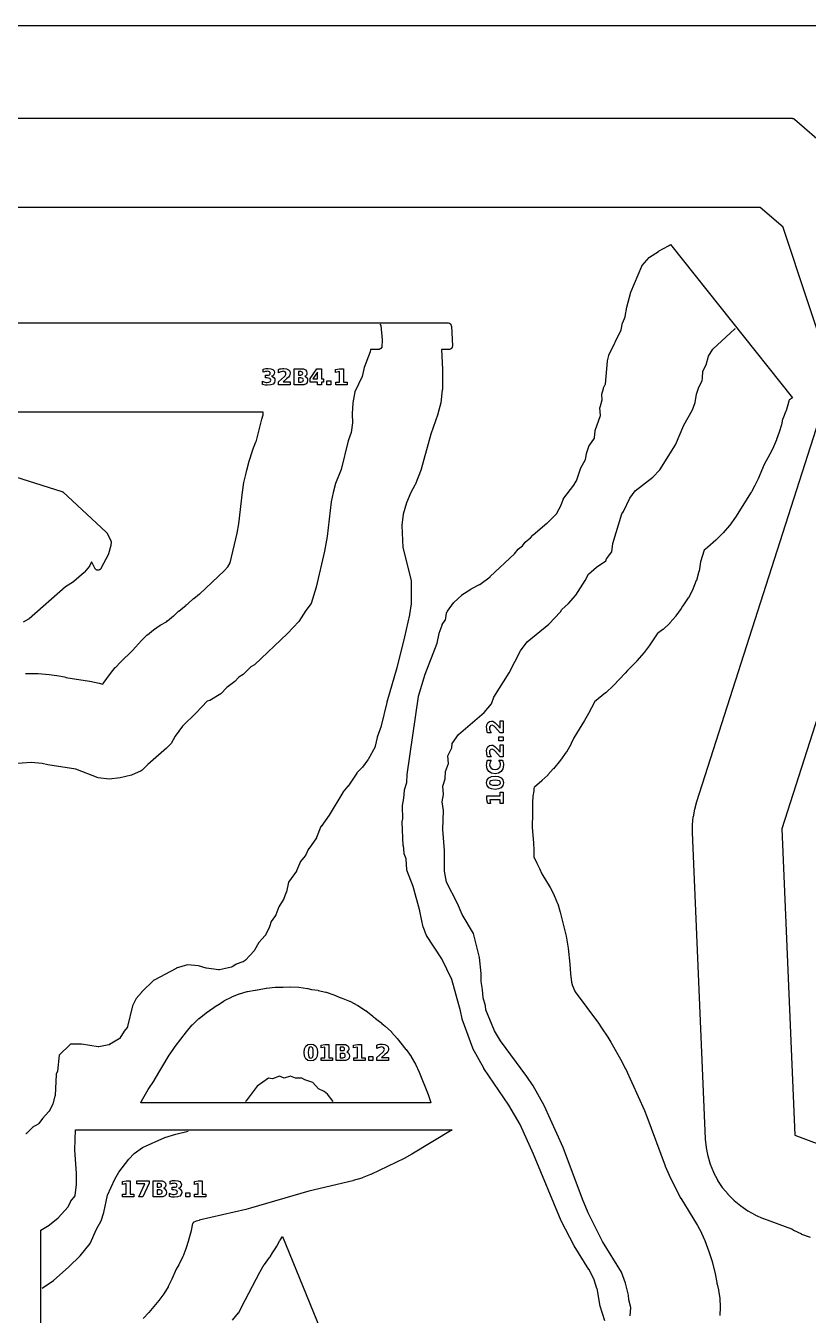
# Model space of a CAD drawing. Header units: millimetres. Extents: x 0 to 841, y 0 to 594.
# Drawn here: x 164.7 to 340.1, y 305 to 594 of the extents above; entities that cross this region are included whole.
import ezdxf

# ---------------------------------------------------------------- set-up
doc = ezdxf.new("R2010")
doc.units = ezdxf.units.MM
for name, color, linetype in [('CUT', 1, 'Continuous'), ('ENGRAVE', 5, 'Continuous'), ('SHEET_EDGE_DO_NOT_CUT', 8, 'Continuous')]:
    doc.layers.add(name, color=color, linetype=linetype)

msp = doc.modelspace()

# ---------------------------------------------------------------- linework, layer by layer
at = {"layer": 'CUT'}
for points in [[(345.64, 515.26), (334.49, 548.82), (334.48, 548.83), (334.47, 548.84), (329.36, 553.25), (329.35, 553.26), (329.34, 553.26), (10.62, 553.26), (10.62, 573.26), (336.51, 573.26), (336.51, 573.26), (336.55, 573.26), (336.59, 573.25), (336.63, 573.24), (336.82, 573.19), (336.87, 573.18), (336.91, 573.16), (336.95, 573.14), (336.99, 573.11), (337.03, 573.09), (351.53, 560.53)], [(294.56, 303.73), (293.52, 307), (293.5, 307.07), (292.78, 311), (292.77, 311.03), (292.13, 312.9), (292.12, 312.93), (290.99, 315.26), (290.97, 315.29), (287.66, 320.53), (287.64, 320.56), (284.74, 326.14), (284.72, 326.18), (278.53, 341.11), (278.53, 341.12), (275.56, 347.72), (275.55, 347.74), (273.01, 352.08), (273, 352.1), (267.4, 360.31), (267.38, 360.35), (264.94, 364.77), (264.92, 364.81), (264.91, 364.84), (262.54, 371.36), (262.53, 371.4), (262.52, 371.44), (262.17, 373.22), (262.17, 373.24), (260.25, 380.25), (260.25, 380.26), (260.24, 380.27), (258, 384.87), (257.98, 384.9), (254.54, 390.13), (254.52, 390.18), (254.49, 390.23), (253.86, 391.92), (253.84, 391.99), (253.08, 395.6), (253.07, 395.62), (251.53, 401.08), (251.53, 401.11), (250.14, 404.72), (250.12, 404.77), (250.11, 404.82), (250.11, 404.87), (249.99, 407.23), (249.99, 407.24), (249.98, 407.26), (249.54, 408.43), (249.53, 408.47), (249.52, 408.51), (249.51, 408.56), (249.36, 410.26), (249.35, 410.28), (249.13, 415.49), (249.13, 415.53), (249.13, 415.58), (249.23, 416.24), (249.23, 416.25), (249.23, 416.26), (249.14, 419.12), (249.15, 419.17), (249.15, 419.23), (249.47, 420.88), (249.47, 420.91), (249.59, 422.62), (249.6, 422.68), (249.62, 422.73), (250.13, 424.39), (250.13, 424.4), (250.13, 424.41), (250.23, 426.18), (250.23, 426.22), (252.77, 443.69), (252.79, 443.76), (254.25, 448.67), (254.26, 448.71), (256.96, 455.64), (256.96, 455.65), (256.97, 455.66), (257.38, 457.8), (257.4, 457.87), (258.03, 459.7), (258.04, 459.74), (258.07, 459.78), (258.09, 459.82), (258.77, 460.77), (258.78, 460.78), (258.78, 460.79), (259.06, 462.39), (259.07, 462.44), (259.09, 462.5), (259.18, 462.71), (259.21, 462.76), (259.24, 462.81), (260.62, 464.65), (260.65, 464.69), (260.68, 464.72), (262.44, 466.38), (262.47, 466.41), (262.51, 466.44), (264.49, 467.77), (264.54, 467.8), (266.47, 468.8), (266.48, 468.8), (266.49, 468.81), (268.79, 470.52), (268.82, 470.54), (274.26, 475.63), (274.28, 475.65), (275.12, 476.67), (275.16, 476.71), (275.2, 476.74), (276.07, 477.41), (276.08, 477.42), (276.09, 477.43), (276.68, 478.24), (276.7, 478.27), (276.73, 478.3), (276.76, 478.33), (277.83, 479.21), (277.84, 479.22), (277.85, 479.23), (278.36, 479.86), (278.39, 479.9), (278.43, 479.93), (281.55, 482.55), (281.57, 482.56), (283.68, 484.62), (283.69, 484.63), (283.7, 484.64), (284.75, 486.58), (284.75, 486.59), (284.76, 486.6), (285.24, 488), (285.26, 488.05), (285.29, 488.1), (285.32, 488.14), (287.57, 491.01), (287.59, 491.04), (288.14, 491.96), (288.15, 491.97), (288.16, 491.99), (289.06, 494.67), (289.08, 494.71), (289.1, 494.74), (290.22, 496.81), (290.23, 496.82), (290.23, 496.83), (290.42, 498.07), (290.43, 498.11), (290.44, 498.15), (290.94, 499.72), (290.95, 499.76), (290.98, 499.81), (291, 499.85), (292.23, 501.61), (292.24, 501.62), (292.24, 501.63), (292.36, 503.2), (292.36, 503.24), (292.37, 503.28), (292.38, 503.33), (293.55, 506.64), (293.55, 506.65), (293.55, 506.67), (293.44, 508.36), (293.44, 508.42), (293.44, 508.47), (293.45, 508.53), (293.9, 510.16), (293.9, 510.17), (293.9, 510.18), (293.88, 511.33), (293.88, 511.37), (293.88, 511.42), (293.89, 511.46), (294.22, 512.74), (294.23, 512.79), (294.25, 512.84), (294.64, 513.64), (294.65, 513.65), (294.65, 513.66), (295.14, 518.85), (295.15, 518.91), (295.4, 520.07), (295.42, 520.12), (295.44, 520.18), (298.22, 525.85), (298.22, 525.86), (298.22, 525.87), (298.52, 527.39), (298.53, 527.44), (298.55, 527.48), (299.07, 528.79), (299.07, 528.8), (299.08, 528.81), (299.44, 530.9), (299.45, 530.95), (300.34, 534.27), (300.36, 534.33), (302.79, 540.14), (302.82, 540.19), (302.85, 540.23), (302.88, 540.28), (304.47, 542.05), (304.5, 542.08), (304.53, 542.11), (304.56, 542.13), (306.53, 543.44), (306.56, 543.46), (308.8, 544.69), (308.82, 544.71), (309.23, 545), (336.62, 510.63), (335.91, 510.17), (335.9, 510.16), (335.89, 510.16), (335.87, 510.14), (335.87, 510.13), (335.86, 510.12), (335.81, 509.91), (335.81, 509.88), (335.16, 507.69), (335.14, 507.64), (334.4, 505.9), (334.39, 505.89), (334.39, 505.87), (334.11, 504.58), (334.1, 504.54), (333.61, 502.93), (333.6, 502.91), (333.01, 501.24), (333, 501.22), (332.35, 499.6), (332.33, 499.56), (331.54, 498.01), (331.53, 497.99), (330.22, 495.7), (330.21, 495.67), (328.88, 492.46), (328.87, 492.44), (328.19, 490.97), (328.17, 490.93), (327.37, 489.52), (327.36, 489.5), (323.85, 483.89), (323.84, 483.87), (322.55, 482.04), (322.51, 482), (321.02, 480.33), (321, 480.31), (319.41, 478.72), (319.39, 478.7), (317.58, 477.1), (317.56, 477.08), (316.8, 476.48), (316.79, 476.48), (316.78, 476.46), (315.99, 473.88), (315.99, 473.85), (315.64, 471.78), (315.63, 471.72), (315.06, 469.7), (315.04, 469.65), (314.26, 467.71), (314.24, 467.66), (313.25, 465.8), (313.22, 465.76), (312.03, 464.01), (312.02, 463.99), (311.92, 463.85), (311.9, 463.82), (311.68, 463.44), (311.66, 463.4), (310.48, 461.73), (310.45, 461.69), (309.11, 460.16), (309.07, 460.12), (307.58, 458.73), (307.54, 458.7), (306.3, 457.77), (306.29, 457.76), (306.28, 457.75), (305.99, 457.29), (305.99, 457.28), (305.55, 456.62), (305.54, 456.61), (304.45, 455.04), (304.44, 455.02), (303.33, 453.57), (303.32, 453.56), (301.73, 451.66), (301.7, 451.63), (299.78, 449.65), (299.76, 449.62), (299.61, 449.49), (299.59, 449.47), (299.11, 448.91), (299.09, 448.89), (296.49, 446.15), (296.46, 446.13), (294.73, 444.51), (294.71, 444.49), (292.25, 442.46), (292.24, 442.45), (292.23, 442.44), (290.9, 439.85), (290.89, 439.83), (290, 438.29), (289.99, 438.27), (287.56, 434.44), (287.55, 434.43), (287.55, 434.43), (286.98, 433.12), (286.96, 433.07), (285.9, 431.22), (285.87, 431.17), (284.61, 429.44), (284.59, 429.42), (282.99, 427.45), (282.98, 427.43), (281.78, 426.09), (281.74, 426.06), (280.42, 424.83), (280.41, 424.81), (278.73, 423.39), (278.72, 423.38), (278.72, 423.37), (278.64, 423.09), (278.63, 423.08), (278.63, 423.07), (278.59, 422.56), (278.58, 422.51), (278.37, 421.37), (278.37, 421.34), (278.3, 419.91), (278.3, 419.87), (278.28, 419.76), (278.28, 419.74), (278.28, 419.73), (278.33, 419.2), (278.34, 419.16), (278.35, 417.47), (278.35, 417.44), (278.25, 414.37), (278.25, 414.34), (278.54, 410.9), (278.54, 410.88), (278.62, 409.21), (278.62, 409.19), (278.62, 407.71), (278.62, 407.7), (278.62, 407.69), (279.3, 406.36), (279.31, 406.34), (279.89, 405.12), (279.89, 405.1), (280.38, 403.96), (280.39, 403.93), (282.24, 400.88), (282.25, 400.86), (283.18, 399.12), (283.2, 399.08), (283.95, 397.27), (283.97, 397.22), (284.53, 395.34), (284.54, 395.31), (285.86, 389.98), (285.87, 389.94), (286.33, 387.27), (286.34, 387.24), (286.71, 383.72), (286.71, 383.69), (286.8, 381.51), (286.8, 381.49), (287.03, 379.67), (287.04, 379.64), (287.17, 379.11), (287.17, 379.1), (287.17, 379.09), (287.79, 377.6), (287.81, 377.57), (287.86, 377.48), (287.87, 377.46), (293.1, 370.46), (293.1, 370.44), (293.8, 369.45), (293.81, 369.44), (295.18, 367.35), (295.18, 367.34), (295.85, 366.24), (295.86, 366.23), (298.33, 361.87), (298.34, 361.85), (299.12, 360.31), (299.13, 360.29), (303.41, 350.9), (303.42, 350.88), (303.97, 349.55), (303.97, 349.53), (308.08, 338.45), (308.08, 338.43), (308.97, 336.39), (308.97, 336.37), (311.52, 331.27), (311.53, 331.26), (315.3, 325.1), (315.31, 325.08), (316.2, 323.47), (316.22, 323.43), (316.95, 321.74), (316.96, 321.72), (317.87, 319.31), (317.88, 319.28), (318.59, 317.01), (318.6, 316.98), (319.25, 314.32), (319.26, 314.29), (319.64, 312.32), (319.65, 312.27), (319.67, 311.95), (319.68, 311.94), (319.68, 311.93), (319.99, 310.66), (320, 310.61), (320.28, 308.78), (320.28, 308.73), (320.38, 306.88), (320.38, 306.83), (320.3, 304.97)], [(75.12, 527.44), (259.29, 527.44), (259.29, 527.44), (259.34, 527.44), (259.39, 527.43), (259.44, 527.42), (259.67, 527.35), (259.72, 527.33), (259.76, 527.31), (259.81, 527.28), (259.85, 527.25), (259.88, 527.21), (259.92, 527.17), (259.95, 527.14), (259.98, 527.1), (260, 527.06), (260.02, 527.02), (260.04, 526.98), (260.1, 526.79), (260.11, 526.75), (260.11, 526.71), (260.12, 526.67), (260.36, 522.28), (260.37, 522.23), (260.36, 522.19), (260.34, 522.06), (260.33, 522.01), (260.32, 521.95), (260.3, 521.91), (260.27, 521.86), (260.21, 521.76), (260.18, 521.72), (260.15, 521.68), (260.11, 521.65), (260.06, 521.62), (260.02, 521.59), (259.87, 521.51), (259.83, 521.49), (259.78, 521.48), (259.74, 521.46), (259.69, 521.46), (259.64, 521.45), (257.92, 521.44), (257.91, 521.44), (257.91, 521.43), (258.15, 517.03), (258.15, 517), (258.11, 512.46), (258.1, 512.4), (257.75, 509.53), (257.74, 509.46), (257.11, 507.03), (257.1, 506.99), (255.53, 502.45), (255.53, 502.44), (253.35, 494.62), (253.34, 494.58), (251.99, 491.11), (251.96, 491.05), (251.06, 489.42), (251.05, 489.4), (250.06, 487.08), (250.05, 487.05), (249.32, 484.55), (249.31, 484.54), (249.31, 484.53), (249.03, 482.05), (249.03, 482.04), (249.03, 482.03), (249.24, 477.07), (249.24, 477.06), (249.24, 477.05), (251.13, 469.64), (251.14, 469.59), (251.14, 469.55), (251.15, 469.51), (251.08, 464.53), (251.08, 464.46), (250.72, 462.03), (250.71, 462), (249.63, 457.04), (249.63, 457.02), (247.87, 450.11), (247.87, 450.1), (245.64, 442.37), (245.64, 442.36), (244.41, 437.11), (244.39, 437.06), (243.51, 434.53), (243.5, 434.5), (243.06, 432.55), (243.05, 432.51), (243.03, 432.47), (243.01, 432.43), (241.46, 429.53), (241.42, 429.47), (240.24, 427.87), (240.2, 427.82), (238.96, 426.55), (238.95, 426.54), (238.94, 426.53), (236.98, 423.61), (236.95, 423.57), (235.78, 422.21), (235.77, 422.2), (235.76, 422.19), (232.75, 417.09), (232.73, 417.05), (230.91, 414.55), (230.9, 414.54), (230.9, 414.53), (229.92, 412.1), (229.89, 412.05), (229.86, 412), (228.14, 409.55), (228.13, 409.54), (228.12, 409.53), (227.46, 408.07), (227.44, 408.04), (227.41, 408), (227.39, 407.97), (226.33, 406.68), (226.32, 406.67), (226.32, 406.66), (225.44, 404.59), (225.42, 404.55), (225.39, 404.5), (223.64, 402.05), (223.63, 402.04), (223.63, 402.03), (223.15, 399.88), (223.15, 399.84), (223.13, 399.81), (222.5, 398.18), (222.47, 398.13), (222.45, 398.08), (221.44, 396.57), (221.43, 396.56), (221.43, 396.54), (220.78, 394.75), (220.76, 394.71), (220.74, 394.67), (220.71, 394.63), (219.73, 393.28), (219.72, 393.27), (219.72, 393.26), (219.37, 392.09), (219.36, 392.04), (219.34, 392), (218.45, 390.23), (218.43, 390.19), (218.41, 390.15), (218.38, 390.12), (216.97, 388.54), (216.96, 388.53), (216.95, 388.52), (215.97, 386.79), (215.94, 386.74), (215.91, 386.7), (213.95, 384.58), (213.91, 384.55), (213.87, 384.51), (213.47, 384.24), (213.43, 384.21), (213.39, 384.19), (213.35, 384.18), (211.86, 383.65), (211.85, 383.64), (211.84, 383.64), (210.98, 383.11), (210.93, 383.08), (210.88, 383.06), (210.83, 383.04), (208.15, 382.4), (208.1, 382.39), (208.06, 382.39), (208.01, 382.39), (207.96, 382.39), (205.25, 382.81), (205.19, 382.82), (203.46, 383.31), (203.45, 383.31), (203.44, 383.31), (200.96, 383.52), (200.95, 383.52), (200.94, 383.52), (198.46, 382.76), (198.45, 382.76), (198.44, 382.75), (193.48, 380.12), (193.47, 380.11), (193.46, 380.1), (190.65, 377.39), (190.63, 377.37), (189.5, 376.01), (189.49, 376), (189.49, 375.99), (188.66, 374.35), (188.66, 374.33), (188.65, 374.32), (187.53, 369.69), (187.52, 369.64), (187.5, 369.59), (187.47, 369.54), (187.44, 369.5), (186.81, 368.7), (186.8, 368.68), (185.79, 367.08), (185.76, 367.05), (185.73, 367.01), (185.7, 366.98), (185.66, 366.95), (185.63, 366.93), (183.52, 365.65), (183.48, 365.63), (183.44, 365.61), (183.4, 365.6), (183.36, 365.58), (181.11, 365.14), (181.06, 365.14), (181.02, 365.14), (180.97, 365.14), (180.93, 365.14), (177.25, 365.75), (177.24, 365.75), (177.23, 365.75), (174.78, 365.73), (174.76, 365.73), (174.76, 365.72), (172.19, 363.32), (172.18, 363.31), (172.18, 363.3), (171.82, 359.71), (171.82, 359.67), (171.81, 359.63), (171.79, 359.58), (171.77, 359.54), (171.51, 359), (171.5, 358.99), (171.5, 358.98), (171.28, 354.26), (171.28, 354.21), (171.27, 354.16), (170.77, 352.29), (170.75, 352.23), (170.73, 352.18), (169.98, 350.75), (169.96, 350.71), (169.93, 350.68), (169.9, 350.64), (168.46, 349.12), (168.45, 349.11), (168.45, 349.1), (167.64, 347.96), (167.61, 347.91), (167.57, 347.87), (167.53, 347.84), (167.48, 347.81), (166.15, 347.05), (166.14, 347.04), (166.14, 347.03), (164.87, 345.75), (164.83, 345.72), (164.79, 345.69), (164.75, 345.67), (164.71, 345.65)], [(340.6, 322.45), (338.72, 323.13), (338.67, 323.15), (336.86, 324.01), (336.82, 324.03), (336.45, 324.26), (336.44, 324.26), (336.43, 324.27), (330.14, 326.61), (330.11, 326.62), (328.35, 327.38), (328.31, 327.4), (326.64, 328.32), (326.6, 328.34), (325.03, 329.42), (324.99, 329.45), (323.53, 330.67), (323.5, 330.7), (322.17, 332.06), (322.14, 332.1), (320.94, 333.58), (320.91, 333.62), (319.87, 335.22), (319.85, 335.26), (318.97, 336.94), (318.95, 336.99), (318.23, 338.75), (318.22, 338.8), (317.68, 340.62), (317.67, 340.67), (317.31, 342.54), (317.3, 342.59), (317.13, 344.5), (317.13, 344.52), (314.2, 413.16), (314.2, 413.18), (314.2, 414.91), (314.21, 414.95), (314.36, 416.67), (314.37, 416.71), (314.67, 418.4), (314.68, 418.45), (315.14, 420.12), (315.14, 420.14), (345.64, 515.23)], [(366.64, 515.2), (334.19, 414.03), (334.18, 414.02), (334.18, 414.01), (337.11, 345.37), (337.11, 345.36), (337.12, 345.35), (345.72, 342.15)], [(164.63, 448.83), (167.44, 448.81), (167.47, 448.81), (169.96, 448.62), (169.98, 448.62), (171.68, 448.41), (171.72, 448.41), (173.4, 448.05), (173.42, 448.05), (173.69, 447.98), (173.71, 447.97), (179.02, 447.15), (179.05, 447.14), (181.16, 446.69), (181.21, 446.68), (181.96, 446.43), (181.97, 446.42), (181.98, 446.43), (182.08, 446.58), (182.09, 446.6), (183.72, 448.83), (183.73, 448.85), (184.77, 450.15), (184.8, 450.18), (185.94, 451.39), (185.96, 451.4), (188.63, 454), (188.64, 454.01), (190.68, 456.21), (190.7, 456.23), (191.96, 457.47), (191.99, 457.5), (193.35, 458.62), (193.38, 458.64), (194.84, 459.63), (194.87, 459.66), (196.26, 460.43), (196.27, 460.43), (196.27, 460.44), (196.45, 460.61), (196.48, 460.64), (197.86, 461.76), (197.88, 461.78), (198.2, 462.02), (198.21, 462.02), (198.22, 462.03), (198.97, 462.8), (199.01, 462.83), (200.64, 464.16), (200.69, 464.2), (200.96, 464.38), (200.97, 464.38), (200.98, 464.39), (201.11, 464.52), (201.12, 464.53), (202.33, 465.63), (202.37, 465.66), (203.66, 466.65), (203.69, 466.67), (203.71, 466.69), (203.72, 466.69), (203.73, 466.7), (209.18, 471.86), (209.19, 471.87), (210.01, 472.76), (210.01, 472.77), (210.02, 472.77), (210.55, 473.6), (210.56, 473.62), (210.56, 473.63), (212.12, 480.31), (212.12, 480.32), (212.5, 482.38), (212.5, 482.4), (213.27, 489.47), (213.28, 489.5), (213.63, 491.64), (213.64, 491.67), (214.09, 493.71), (214.09, 493.72), (214.26, 494.42), (214.26, 494.43), (214.78, 496.42), (214.79, 496.45), (215.54, 498.75), (215.55, 498.78), (216.33, 500.73), (216.34, 500.76), (217.61, 505.83), (217.62, 505.85), (217.91, 506.82), (217.92, 506.83), (217.92, 506.85), (217.93, 507.43), (217.93, 507.44), (217.92, 507.44), (75.12, 507.44)], [(139.92, 500.01), (172.83, 489.64), (172.87, 489.63), (172.91, 489.61), (172.95, 489.59), (172.99, 489.56), (173.02, 489.53), (182.76, 480.52), (182.8, 480.48), (182.83, 480.43), (182.86, 480.38), (183.77, 478.66), (183.79, 478.62), (183.8, 478.59), (183.82, 478.55), (183.86, 478.36), (183.87, 478.31), (183.87, 478.25), (183.87, 478.2), (183.82, 477.64), (183.81, 477.6), (183.8, 477.55), (183.3, 475.66), (183.28, 475.61), (183.26, 475.55), (181.54, 472.36), (181.52, 472.31), (181.49, 472.27), (181.45, 472.23), (181.37, 472.15), (181.33, 472.12), (181.29, 472.09), (181.25, 472.07), (181.2, 472.04), (181.11, 472.01), (181.07, 471.99), (181.02, 471.98), (180.97, 471.98), (180.92, 471.97), (180.83, 471.98), (180.78, 471.98), (180.73, 471.99), (180.68, 472), (180.63, 472.02), (180.56, 472.05), (180.52, 472.07), (180.48, 472.09), (180.45, 472.12), (180.41, 472.15), (180.38, 472.18), (180.26, 472.33), (180.23, 472.36), (180.21, 472.39), (180.19, 472.43), (179.5, 473.8), (179.49, 473.81), (179.49, 473.8), (179.02, 472.94), (178.99, 472.91), (178.97, 472.87), (177.87, 471.52), (177.84, 471.49), (177.81, 471.46), (175.49, 469.45), (175.43, 469.41), (173.64, 468.26), (173.63, 468.25), (173.62, 468.25), (165.46, 461.09), (165.41, 461.06), (165.37, 461.03), (164.1, 460.32)], [(168.12, 289.03), (168.12, 324.1), (169.99, 325.21), (169.99, 325.21), (170, 325.22), (170.01, 325.23), (171.95, 326.82), (171.98, 326.85), (174.2, 329.29), (174.21, 329.3), (174.22, 329.31), (174.73, 330.45), (174.76, 330.51), (174.79, 330.55), (175.76, 331.8), (175.76, 331.81), (175.76, 331.83), (176.08, 334.32), (176.08, 334.35), (176.12, 336.82), (176.12, 336.84), (175.75, 341.99), (175.74, 342.04), (175.86, 346.55), (260.32, 346.55), (251.27, 341.08), (251.25, 341.07), (249.55, 340.15), (249.53, 340.14), (242.05, 336.57), (242.03, 336.56), (240.12, 335.77), (240.07, 335.75), (238.08, 335.17), (238.05, 335.16), (228.18, 332.8), (228.16, 332.8), (215.1, 329), (215.09, 329), (214.07, 328.73), (214.05, 328.73), (203.59, 326.28), (203.57, 326.27), (202.98, 326.09), (202.95, 326.08), (202.23, 325.75), (202.22, 325.75), (202.21, 325.74), (202.14, 325.59), (202.14, 325.58), (202.13, 325.56), (201.81, 323.98), (201.8, 323.95), (201.22, 321.8), (201.22, 321.77), (200.61, 319.91), (200.6, 319.89), (199.9, 318.08), (199.88, 318.04), (199.02, 316.31), (199, 316.29), (198.46, 315.33), (198.45, 315.31), (197.47, 313.07), (197.46, 313.05), (196.66, 311.41), (196.63, 311.37), (195.68, 309.83), (195.66, 309.79), (194.56, 308.33), (194.55, 308.32), (192.31, 305.61), (192.29, 305.59), (191.07, 304.24)], [(211.09, 303.91), (212.43, 305.52), (212.44, 305.53), (212.45, 305.54), (213.05, 306.81), (213.06, 306.83), (217.17, 314.63), (217.18, 314.65), (218.19, 316.34), (218.22, 316.39), (219.38, 317.96), (219.42, 318), (219.49, 318.09), (219.5, 318.1), (219.51, 318.11), (220.01, 318.97), (220.03, 319.01), (220.78, 320.09), (220.8, 320.12), (220.97, 320.46), (220.98, 320.48), (221.71, 321.78), (221.73, 321.81), (222.27, 322.62), (237.54, 285.27)]]:
    msp.add_lwpolyline(points, dxfattribs=at)
msp.add_lwpolyline([(190.69, 352.98), (190.7, 353), (190.94, 353.49), (190.95, 353.51), (192.15, 355.58), (192.17, 355.61), (193.57, 357.72), (193.58, 357.73), (196.89, 363.3), (196.91, 363.33), (198.21, 365.24), (198.23, 365.27), (200.72, 368.52), (200.74, 368.54), (202.04, 370.07), (202.08, 370.11), (203.53, 371.49), (203.57, 371.53), (205.16, 372.76), (205.18, 372.78), (207.66, 374.5), (207.68, 374.52), (209.21, 375.48), (209.25, 375.51), (210.86, 376.32), (210.9, 376.34), (212.58, 377), (212.62, 377.02), (214.35, 377.53), (214.4, 377.54), (216.17, 377.88), (216.21, 377.89), (216.61, 377.93), (216.63, 377.93), (216.65, 377.93), (218.61, 378.33), (218.66, 378.34), (220.65, 378.53), (220.7, 378.54), (222.44, 378.53), (222.45, 378.53), (223.95, 378.61), (223.99, 378.61), (225.92, 378.53), (225.96, 378.52), (227.87, 378.25), (227.92, 378.24), (228.77, 378.03), (228.79, 378.03), (230.24, 377.83), (230.28, 377.82), (232.02, 377.41), (232.06, 377.4), (233.76, 376.84), (233.8, 376.82), (235.34, 376.14), (235.36, 376.14), (235.37, 376.14), (235.39, 376.13), (237.29, 375.39), (237.34, 375.37), (239.14, 374.44), (239.18, 374.41), (240.88, 373.3), (240.92, 373.27), (242.49, 372), (242.53, 371.96), (242.69, 371.79), (242.7, 371.79), (242.71, 371.78), (243.18, 371.48), (243.21, 371.45), (244.53, 370.43), (244.55, 370.41), (245.26, 369.81), (245.28, 369.79), (246.67, 368.49), (246.7, 368.46), (247.96, 367.03), (247.98, 367.01), (249.95, 364.54), (249.96, 364.53), (251.08, 362.97), (251.11, 362.93), (252.06, 361.29), (252.09, 361.25), (252.88, 359.51), (252.89, 359.49), (254.89, 354.51), (254.9, 354.49), (255.46, 352.89), (255.47, 352.85), (255.53, 352.62), (190.53, 352.62), (190.69, 352.98)], close=True, dxfattribs=at)
at = {"layer": 'ENGRAVE'}
for points in [[(244.1, 527.14), (244.28, 526.84), (244.59, 523.64), (244.51, 522), (244.33, 521.67), (243.94, 521.46), (241.99, 521.44), (241.93, 520.91), (240.59, 517.43), (240.1, 515.39), (238.5, 511.99), (238.06, 509.52), (237.9, 507.06), (237.96, 505.03), (237.67, 502.82), (237.01, 500.96), (235.41, 494.59), (234.14, 491.38), (233.61, 489.37), (233.15, 487.31), (232.3, 479.52), (231.71, 476.26), (229.83, 468.19), (228.71, 464.55), (227.49, 462.97), (225.9, 460.5), (223.43, 457.81), (216.02, 450.8), (215.18, 450.31), (213.47, 448.61), (212.46, 448.03), (211.59, 447.04), (209.78, 445.71), (208.42, 444.24), (205.98, 442.81), (205.36, 442.63), (202.94, 440.02), (199.88, 437.04), (198.23, 434.79), (197.31, 433.18), (196.27, 432.07), (192.05, 428.46), (190.81, 427.15), (190.56, 426.98), (188.39, 426.05), (185.9, 425.44), (183.45, 425.17), (180.92, 425.43), (175.95, 427.38), (169.66, 428.36), (168.43, 428.68), (165.92, 428.87), (161.89, 428.61)], [(300.21, 304.86), (300.38, 306.75), (299.88, 308.43), (299.84, 309.52), (299.17, 312.21), (298.25, 314.65), (294.02, 321.55), (290.83, 327.94), (289.51, 331), (285.21, 342.6), (280.93, 352.01), (278.45, 356.39), (277.07, 358.49), (271.11, 366.48), (269.81, 368.75), (267.85, 373.48), (267.76, 374.37), (267.24, 376.16), (267.12, 378.02), (266.78, 379.81), (266.82, 381.61), (266.45, 385.17), (265.12, 390.53), (262.54, 394.8), (261.5, 397.25), (259.03, 402.08), (258.62, 404.53), (258.62, 409.19), (258.22, 413.84), (258.36, 418.13), (258.09, 420.04), (258.38, 421.68), (258.24, 423.59), (258.76, 425.2), (258.84, 426.9), (259.46, 428.68), (259.32, 430.36), (260.2, 432.15), (260.3, 433.16), (261.73, 435.19), (267.47, 440.07), (269.09, 442.05), (269.64, 443.54), (273.12, 449.01), (275.64, 453.89), (277.12, 455.9), (281.97, 459.91), (284.6, 462.68), (284.92, 463.18), (286.4, 464.51), (288.01, 466.42), (289.11, 468.01), (290.15, 469.65), (290.84, 471.06), (292.69, 472.69), (294.73, 474.06), (294.91, 474.53), (296.12, 476.12), (296.32, 477.95), (298.36, 484.61), (298.72, 485.13), (300.14, 488.11), (301.33, 489.78), (305.27, 492.86), (306.88, 494.47), (310.4, 500.1), (312.21, 504.49), (314.15, 507.89), (314.75, 509.59), (315.06, 511.4), (315.62, 513), (316.33, 514.44), (316.46, 515), (316.48, 516.57), (317.28, 517.98), (317.75, 519.96), (318.72, 521.56), (323.64, 526.05), (323.84, 526.18)], [(233.63, 352.92), (232.34, 354.54), (231.61, 355.16), (230.32, 355.78), (229.1, 357.14), (227.28, 357.74), (226.6, 358.16), (225.19, 358.16), (224.1, 358.61), (222.64, 358.16), (221.6, 358.56), (220.02, 357.98), (219.1, 358.1), (216.6, 356.36), (214.09, 353.08), (213.99, 352.92)], [(168.43, 311.05), (168.43, 311.05), (170.92, 312.78), (174.39, 315.84), (176.89, 318.35), (179.15, 321.07), (180.55, 324.28), (181.6, 326.14), (182.22, 328.03), (183.02, 331.89), (184.69, 335.49), (185.61, 337.06), (187.79, 340.01), (189, 341.22), (190.91, 342.57), (195.86, 344.83), (198.39, 345.6), (201.14, 346.25)]]:
    msp.add_lwpolyline(points, dxfattribs=at)
for points in [[(219.81, 515.46), (220.14, 515.33), (220.37, 515.13), (220.52, 514.87), (220.56, 514.53), (220.46, 514.06), (220.15, 513.71), (219.64, 513.5), (218.94, 513.43), (218.66, 513.44), (218.37, 513.47), (218.09, 513.53), (217.82, 513.61), (217.82, 514.33), (218.08, 514.22), (218.34, 514.13), (218.6, 514.08), (218.85, 514.07), (219.18, 514.1), (219.42, 514.2), (219.57, 514.35), (219.62, 514.57), (219.57, 514.79), (219.42, 514.94), (219.17, 515.04), (218.82, 515.07), (218.44, 515.07), (218.44, 515.68), (218.84, 515.68), (219.15, 515.71), (219.36, 515.79), (219.49, 515.93), (219.54, 516.13), (219.5, 516.31), (219.37, 516.45), (219.17, 516.54), (218.89, 516.57), (218.67, 516.55), (218.43, 516.52), (218.2, 516.45), (217.97, 516.36), (217.97, 517.05), (218.25, 517.12), (218.52, 517.17), (218.8, 517.2), (219.06, 517.21), (219.68, 517.15), (220.12, 516.98), (220.39, 516.68), (220.48, 516.27), (220.44, 515.98), (220.31, 515.75), (220.1, 515.58), (219.81, 515.46)], [(222.4, 514.19), (224.01, 514.19), (224.01, 513.5), (221.36, 513.5), (221.36, 514.19), (222.69, 515.36), (222.84, 515.52), (222.95, 515.68), (223.01, 515.84), (223.04, 516), (222.99, 516.23), (222.86, 516.41), (222.66, 516.53), (222.41, 516.57), (222.18, 516.54), (221.93, 516.47), (221.66, 516.36), (221.37, 516.19), (221.37, 516.99), (221.68, 517.09), (221.99, 517.15), (222.3, 517.2), (222.6, 517.21), (223.18, 517.14), (223.62, 516.92), (223.89, 516.58), (223.98, 516.12), (223.94, 515.83), (223.83, 515.56), (223.59, 515.26), (223.18, 514.87), (222.4, 514.19)], [(227.26, 515.45), (227.53, 515.32), (227.73, 515.12), (227.86, 514.86), (227.9, 514.54), (227.81, 514.08), (227.54, 513.76), (227.09, 513.56), (226.46, 513.5), (224.9, 513.5), (224.9, 517.14), (226.31, 517.14), (226.96, 517.09), (227.41, 516.91), (227.67, 516.62), (227.75, 516.18), (227.72, 515.93), (227.63, 515.73), (227.47, 515.56), (227.26, 515.45)], [(226.36, 515.73), (226.55, 515.76), (226.7, 515.83), (226.78, 515.95), (226.81, 516.12), (226.78, 516.28), (226.7, 516.4), (226.55, 516.48), (226.36, 516.5), (225.84, 516.5), (225.84, 515.73), (226.36, 515.73)], [(226.39, 514.14), (226.64, 514.17), (226.82, 514.26), (226.92, 514.41), (226.96, 514.62), (226.92, 514.83), (226.82, 514.97), (226.64, 515.06), (226.39, 515.09), (225.84, 515.09), (225.84, 514.14), (226.39, 514.14)], [(229.94, 517.14), (230.98, 517.14), (230.98, 514.84), (231.5, 514.84), (231.5, 514.16), (230.98, 514.16), (230.98, 513.5), (230.09, 513.5), (230.09, 514.16), (228.48, 514.16), (228.48, 514.97), (229.94, 517.14)], [(230.09, 516.37), (229.06, 514.84), (230.09, 514.84), (230.09, 516.37)], [(232.24, 514.44), (233.12, 514.44), (233.12, 513.5), (232.24, 513.5), (232.24, 514.44)], [(234.21, 514.15), (235.05, 514.15), (235.05, 516.5), (234.19, 516.33), (234.19, 516.97), (235.04, 517.14), (235.93, 517.14), (235.93, 514.15), (236.76, 514.15), (236.76, 513.5), (234.21, 513.5), (234.21, 514.15)], [(271.05, 436.58), (271.05, 438.19), (271.74, 438.19), (271.74, 435.54), (271.05, 435.54), (269.87, 436.87), (269.71, 437.02), (269.56, 437.13), (269.4, 437.19), (269.24, 437.22), (269.01, 437.17), (268.82, 437.04), (268.71, 436.84), (268.67, 436.59), (268.69, 436.36), (268.76, 436.1), (268.88, 435.83), (269.04, 435.55), (268.24, 435.55), (268.15, 435.86), (268.08, 436.17), (268.04, 436.48), (268.03, 436.78), (268.1, 437.36), (268.31, 437.8), (268.66, 438.07), (269.12, 438.16), (269.4, 438.12), (269.67, 438.01), (269.97, 437.77), (270.36, 437.36), (271.05, 436.58)], [(270.79, 433.75), (270.79, 434.63), (271.74, 434.63), (271.74, 433.75), (270.79, 433.75)], [(271.05, 431.2), (271.05, 432.81), (271.74, 432.81), (271.74, 430.16), (271.05, 430.16), (269.87, 431.49), (269.71, 431.64), (269.56, 431.75), (269.4, 431.82), (269.24, 431.84), (269.01, 431.79), (268.82, 431.67), (268.71, 431.47), (268.67, 431.21), (268.69, 430.98), (268.76, 430.73), (268.88, 430.46), (269.04, 430.17), (268.24, 430.17), (268.15, 430.48), (268.08, 430.8), (268.04, 431.1), (268.03, 431.4), (268.1, 431.98), (268.31, 432.42), (268.66, 432.69), (269.12, 432.78), (269.4, 432.74), (269.67, 432.63), (269.97, 432.39), (270.36, 431.98), (271.05, 431.2)], [(271.54, 429.44), (271.65, 429.18), (271.74, 428.9), (271.79, 428.62), (271.81, 428.32), (271.68, 427.5), (271.3, 426.87), (270.7, 426.48), (269.92, 426.34), (269.13, 426.48), (268.53, 426.87), (268.15, 427.5), (268.03, 428.32), (268.04, 428.62), (268.09, 428.9), (268.18, 429.18), (268.3, 429.44), (269.05, 429.44), (268.9, 429.18), (268.79, 428.93), (268.73, 428.67), (268.71, 428.39), (268.79, 427.94), (269.03, 427.6), (269.41, 427.39), (269.92, 427.31), (270.42, 427.39), (270.8, 427.6), (271.05, 427.94), (271.13, 428.39), (271.11, 428.67), (271.04, 428.93), (270.94, 429.18), (270.78, 429.44), (271.54, 429.44)], [(269.92, 425.85), (270.72, 425.76), (271.32, 425.46), (271.68, 424.99), (271.81, 424.35), (271.68, 423.72), (271.32, 423.24), (270.72, 422.95), (269.92, 422.85), (269.11, 422.95), (268.52, 423.24), (268.15, 423.72), (268.03, 424.35), (268.15, 424.99), (268.52, 425.46), (269.11, 425.76), (269.92, 425.85)], [(269.91, 424.91), (269.33, 424.88), (268.95, 424.79), (268.74, 424.61), (268.67, 424.35), (268.74, 424.1), (268.95, 423.92), (269.33, 423.83), (269.91, 423.79), (270.5, 423.83), (270.88, 423.92), (271.1, 424.1), (271.17, 424.35), (271.1, 424.61), (270.88, 424.78), (270.5, 424.88), (269.91, 424.91)], [(271.09, 419.72), (271.09, 420.55), (268.73, 420.55), (268.91, 419.7), (268.27, 419.7), (268.09, 420.55), (268.09, 421.44), (271.09, 421.44), (271.09, 422.27), (271.74, 422.27), (271.74, 419.72), (271.09, 419.72)], [(230.11, 363.89), (230.02, 363.08), (229.72, 362.49), (229.25, 362.12), (228.61, 362), (227.98, 362.12), (227.5, 362.49), (227.21, 363.08), (227.11, 363.89), (227.21, 364.69), (227.5, 365.29), (227.98, 365.66), (228.61, 365.78), (229.25, 365.66), (229.72, 365.29), (230.02, 364.69), (230.11, 363.89)], [(229.17, 363.89), (229.14, 364.48), (229.05, 364.86), (228.87, 365.07), (228.61, 365.14), (228.36, 365.07), (228.18, 364.86), (228.09, 364.48), (228.05, 363.89), (228.09, 363.31), (228.18, 362.92), (228.36, 362.71), (228.61, 362.64), (228.87, 362.71), (229.04, 362.92), (229.14, 363.31), (229.17, 363.89)], [(230.94, 362.72), (231.77, 362.72), (231.77, 365.07), (230.92, 364.9), (230.92, 365.54), (231.76, 365.71), (232.66, 365.71), (232.66, 362.72), (233.49, 362.72), (233.49, 362.07), (230.94, 362.07), (230.94, 362.72)], [(236.66, 364.02), (236.93, 363.89), (237.12, 363.69), (237.25, 363.43), (237.29, 363.11), (237.2, 362.65), (236.94, 362.33), (236.49, 362.13), (235.85, 362.07), (234.29, 362.07), (234.29, 365.71), (235.7, 365.71), (236.36, 365.66), (236.8, 365.48), (237.06, 365.18), (237.14, 364.75), (237.11, 364.5), (237.02, 364.3), (236.87, 364.13), (236.66, 364.02)], [(235.75, 364.3), (235.95, 364.33), (236.09, 364.4), (236.17, 364.52), (236.2, 364.69), (236.17, 364.85), (236.09, 364.97), (235.95, 365.05), (235.75, 365.07), (235.23, 365.07), (235.23, 364.3), (235.75, 364.3)], [(238.23, 362.72), (239.06, 362.72), (239.06, 365.07), (238.21, 364.9), (238.21, 365.54), (239.05, 365.71), (239.95, 365.71), (239.95, 362.72), (240.78, 362.72), (240.78, 362.07), (238.23, 362.07), (238.23, 362.72)], [(244.46, 362.76), (246.07, 362.76), (246.07, 362.07), (243.42, 362.07), (243.42, 362.76), (244.75, 363.93), (244.9, 364.09), (245.01, 364.25), (245.07, 364.41), (245.1, 364.57), (245.05, 364.8), (244.92, 364.98), (244.72, 365.1), (244.47, 365.14), (244.24, 365.11), (243.99, 365.04), (243.72, 364.93), (243.43, 364.76), (243.43, 365.56), (243.74, 365.66), (244.05, 365.72), (244.36, 365.76), (244.66, 365.78), (245.24, 365.71), (245.68, 365.49), (245.95, 365.15), (246.04, 364.69), (246, 364.4), (245.89, 364.13), (245.65, 363.83), (245.24, 363.44), (244.46, 362.76)], [(235.78, 362.71), (236.03, 362.74), (236.21, 362.83), (236.32, 362.98), (236.35, 363.19), (236.32, 363.4), (236.21, 363.54), (236.03, 363.63), (235.78, 363.66), (235.23, 363.66), (235.23, 362.71), (235.78, 362.71)], [(241.63, 363.01), (242.51, 363.01), (242.51, 362.07), (241.63, 362.07), (241.63, 363.01)], [(186.42, 332.16), (187.25, 332.16), (187.25, 334.51), (186.4, 334.34), (186.4, 334.98), (187.24, 335.15), (188.14, 335.15), (188.14, 332.16), (188.97, 332.16), (188.97, 331.51), (186.42, 331.51), (186.42, 332.16)], [(189.65, 335.15), (192.39, 335.15), (192.39, 334.62), (190.97, 331.51), (190.06, 331.51), (191.4, 334.46), (189.65, 334.46), (189.65, 335.15)], [(195.62, 333.46), (195.88, 333.33), (196.08, 333.13), (196.21, 332.87), (196.25, 332.55), (196.16, 332.09), (195.89, 331.77), (195.45, 331.57), (194.81, 331.51), (193.25, 331.51), (193.25, 335.15), (194.66, 335.15), (195.32, 335.1), (195.76, 334.92), (196.02, 334.63), (196.1, 334.19), (196.07, 333.94), (195.98, 333.74), (195.83, 333.57), (195.62, 333.46)], [(194.71, 333.74), (194.91, 333.77), (195.05, 333.84), (195.13, 333.96), (195.16, 334.13), (195.13, 334.29), (195.05, 334.41), (194.91, 334.49), (194.71, 334.51), (194.19, 334.51), (194.19, 333.74), (194.71, 333.74)], [(194.74, 332.15), (194.99, 332.18), (195.17, 332.27), (195.28, 332.42), (195.31, 332.63), (195.28, 332.84), (195.17, 332.98), (194.99, 333.07), (194.74, 333.1), (194.19, 333.1), (194.19, 332.15), (194.74, 332.15)], [(198.93, 333.47), (199.26, 333.34), (199.49, 333.14), (199.64, 332.88), (199.68, 332.54), (199.58, 332.07), (199.27, 331.72), (198.76, 331.51), (198.06, 331.44), (197.78, 331.45), (197.49, 331.48), (197.21, 331.54), (196.94, 331.62), (196.94, 332.34), (197.2, 332.23), (197.46, 332.14), (197.72, 332.09), (197.97, 332.08), (198.3, 332.11), (198.54, 332.21), (198.69, 332.36), (198.74, 332.58), (198.69, 332.8), (198.54, 332.96), (198.29, 333.05), (197.94, 333.08), (197.56, 333.08), (197.56, 333.69), (197.96, 333.69), (198.27, 333.72), (198.48, 333.8), (198.61, 333.94), (198.66, 334.14), (198.62, 334.32), (198.49, 334.46), (198.29, 334.55), (198.01, 334.58), (197.79, 334.56), (197.56, 334.53), (197.32, 334.46), (197.09, 334.37), (197.09, 335.06), (197.37, 335.13), (197.64, 335.18), (197.92, 335.21), (198.18, 335.22), (198.8, 335.16), (199.24, 334.99), (199.51, 334.69), (199.6, 334.28), (199.56, 333.99), (199.43, 333.76), (199.22, 333.59), (198.93, 333.47)], [(200.59, 332.45), (201.47, 332.45), (201.47, 331.51), (200.59, 331.51), (200.59, 332.45)], [(202.57, 332.16), (203.4, 332.16), (203.4, 334.51), (202.54, 334.34), (202.54, 334.98), (203.39, 335.15), (204.29, 335.15), (204.29, 332.16), (205.12, 332.16), (205.12, 331.51), (202.57, 331.51), (202.57, 332.16)]]:
    msp.add_lwpolyline(points, close=True, dxfattribs=at)
at = {"layer": 'SHEET_EDGE_DO_NOT_CUT'}
msp.add_lwpolyline([(0, 0), (841, 0), (841, 594), (0, 594)], close=True, dxfattribs=at)

doc.saveas('drawing.dxf')
